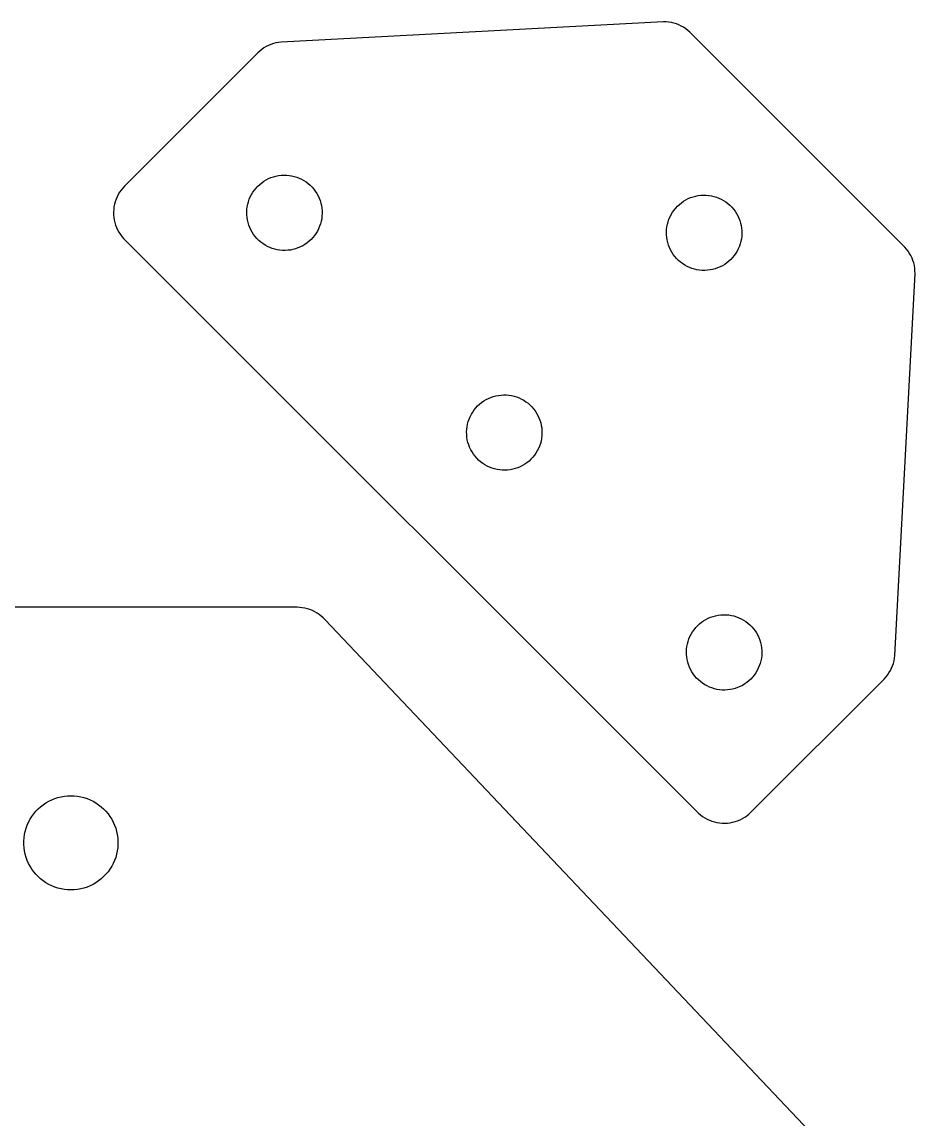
# Model space of a CAD drawing. Header units: metres. Extents: x 5 to 310, y 5 to 324.
# Drawn here: x 259.4 to 306.8, y 248.1 to 306.3 of the extents above; entities that cross this region are included whole.
import ezdxf

# ---------------------------------------------------------------- set-up
doc = ezdxf.new("R2010")
doc.units = ezdxf.units.M

msp = doc.modelspace()

# ---------------------------------------------------------------- linework, layer by layer
for p, q in [((293.45, 306.299), (273.158, 305.231)), ((293.59, 306.296), (293.45, 306.299)), ((293.729, 306.284), (293.59, 306.296)), ((293.867, 306.262), (293.729, 306.284)), ((294.003, 306.231), (293.867, 306.262)), ((294.136, 306.19), (294.003, 306.231)), ((294.267, 306.14), (294.136, 306.19)), ((294.393, 306.081), (294.267, 306.14)), ((294.515, 306.013), (294.393, 306.081)), ((294.632, 305.937), (294.515, 306.013)), ((294.744, 305.853), (294.632, 305.937)), ((294.849, 305.762), (294.744, 305.853)), ((306.262, 294.349), (294.849, 305.762)), ((272.883, 305.187), (272.748, 305.151)), ((273.02, 305.214), (272.883, 305.187)), ((273.158, 305.231), (273.02, 305.214)), ((271.919, 304.653), (264.847, 297.581)), ((272.021, 304.748), (271.919, 304.653)), ((272.129, 304.836), (272.021, 304.748)), ((272.243, 304.916), (272.129, 304.836)), ((272.363, 304.988), (272.243, 304.916)), ((272.487, 305.051), (272.363, 304.988)), ((272.616, 305.105), (272.487, 305.051)), ((272.748, 305.151), (272.616, 305.105)), ((271.919, 297.581), (272.021, 297.677)), ((272.021, 297.677), (272.129, 297.765)), ((272.129, 297.765), (272.243, 297.845)), ((272.243, 297.845), (272.363, 297.916)), ((272.363, 297.916), (272.487, 297.98)), ((272.487, 297.98), (272.616, 298.034)), ((272.616, 298.034), (272.748, 298.08)), ((272.748, 298.08), (272.883, 298.116)), ((272.883, 298.116), (273.02, 298.143)), ((273.02, 298.143), (273.158, 298.16)), ((273.158, 298.16), (273.298, 298.167)), ((273.298, 298.167), (273.437, 298.165)), ((273.437, 298.165), (273.576, 298.152)), ((273.576, 298.152), (273.714, 298.13)), ((273.714, 298.13), (273.85, 298.099)), ((273.85, 298.099), (273.984, 298.058)), ((273.984, 298.058), (274.114, 298.008)), ((274.114, 298.008), (274.241, 297.949)), ((274.241, 297.949), (274.363, 297.882)), ((274.363, 297.882), (274.48, 297.806)), ((274.48, 297.806), (274.591, 297.722)), ((274.591, 297.722), (274.697, 297.63)), ((274.697, 297.63), (274.795, 297.531)), ((264.512, 297.137), (264.449, 297.012)), ((264.584, 297.257), (264.512, 297.137)), ((264.664, 297.371), (264.584, 297.257)), ((264.752, 297.479), (264.664, 297.371)), ((264.847, 297.581), (264.752, 297.479)), ((271.52, 297.012), (271.583, 297.137)), ((271.583, 297.137), (271.655, 297.257)), ((271.655, 297.257), (271.735, 297.371)), ((271.735, 297.371), (271.823, 297.479)), ((271.823, 297.479), (271.919, 297.581)), ((274.795, 297.531), (274.887, 297.426)), ((274.887, 297.426), (274.971, 297.314)), ((274.971, 297.314), (275.047, 297.197)), ((275.047, 297.197), (275.115, 297.075)), ((275.115, 297.075), (275.174, 296.949)), ((295.022, 297.019), (295.157, 297.055)), ((295.157, 297.055), (295.294, 297.082)), ((295.294, 297.082), (295.432, 297.099)), ((295.432, 297.099), (295.572, 297.106)), ((295.572, 297.106), (295.711, 297.104)), ((295.711, 297.104), (295.85, 297.092)), ((295.85, 297.092), (295.988, 297.07)), ((295.988, 297.07), (296.124, 297.038)), ((296.124, 297.038), (296.258, 296.998)), ((264.286, 296.48), (264.269, 296.342)), ((264.313, 296.617), (264.286, 296.48)), ((264.349, 296.752), (264.313, 296.617)), ((264.395, 296.884), (264.349, 296.752)), ((264.449, 297.012), (264.395, 296.884)), ((271.34, 296.342), (271.357, 296.48)), ((271.357, 296.48), (271.384, 296.617)), ((271.384, 296.617), (271.42, 296.752)), ((271.42, 296.752), (271.466, 296.884)), ((271.466, 296.884), (271.52, 297.012)), ((275.174, 296.949), (275.224, 296.818)), ((275.224, 296.818), (275.265, 296.685)), ((275.265, 296.685), (275.296, 296.549)), ((275.296, 296.549), (275.318, 296.411)), ((294.097, 296.419), (294.192, 296.521)), ((294.192, 296.521), (294.294, 296.616)), ((294.294, 296.616), (294.403, 296.704)), ((294.403, 296.704), (294.517, 296.784)), ((294.517, 296.784), (294.637, 296.856)), ((294.637, 296.856), (294.761, 296.919)), ((294.761, 296.919), (294.89, 296.974)), ((294.89, 296.974), (295.022, 297.019)), ((296.258, 296.998), (296.388, 296.948)), ((296.388, 296.948), (296.515, 296.889)), ((296.515, 296.889), (296.637, 296.821)), ((296.637, 296.821), (296.754, 296.745)), ((296.754, 296.745), (296.865, 296.661)), ((296.865, 296.661), (296.971, 296.569)), ((296.971, 296.569), (297.069, 296.471)), ((297.069, 296.471), (297.161, 296.365)), ((264.269, 296.342), (264.262, 296.202)), ((264.262, 296.202), (264.264, 296.063)), ((264.264, 296.063), (264.277, 295.924)), ((264.277, 295.924), (264.298, 295.786)), ((271.333, 296.202), (271.34, 296.342)), ((271.335, 296.063), (271.333, 296.202)), ((271.348, 295.924), (271.335, 296.063)), ((271.369, 295.786), (271.348, 295.924)), ((275.325, 295.993), (275.308, 295.854)), ((275.318, 296.411), (275.33, 296.272)), ((275.332, 296.132), (275.325, 295.993)), ((275.33, 296.272), (275.332, 296.132)), ((293.739, 295.823), (293.794, 295.952)), ((293.794, 295.952), (293.857, 296.076)), ((293.857, 296.076), (293.929, 296.196)), ((293.929, 296.196), (294.009, 296.31)), ((294.009, 296.31), (294.097, 296.419)), ((297.161, 296.365), (297.245, 296.254)), ((297.245, 296.254), (297.321, 296.137)), ((297.321, 296.137), (297.389, 296.015)), ((297.389, 296.015), (297.448, 295.888)), ((297.448, 295.888), (297.498, 295.758)), ((264.298, 295.786), (264.33, 295.65)), ((264.33, 295.65), (264.371, 295.516)), ((264.371, 295.516), (264.421, 295.386)), ((264.421, 295.386), (264.48, 295.259)), ((271.401, 295.65), (271.369, 295.786)), ((271.442, 295.516), (271.401, 295.65)), ((271.492, 295.386), (271.442, 295.516)), ((271.551, 295.259), (271.492, 295.386)), ((275.145, 295.322), (275.082, 295.198)), ((275.2, 295.451), (275.145, 295.322)), ((275.245, 295.583), (275.2, 295.451)), ((275.281, 295.717), (275.245, 295.583)), ((275.308, 295.854), (275.281, 295.717)), ((293.607, 295.141), (293.614, 295.281)), ((293.614, 295.281), (293.631, 295.419)), ((293.631, 295.419), (293.658, 295.556)), ((293.658, 295.556), (293.694, 295.691)), ((293.694, 295.691), (293.739, 295.823)), ((297.498, 295.758), (297.538, 295.624)), ((297.538, 295.624), (297.57, 295.488)), ((297.57, 295.488), (297.592, 295.35)), ((297.592, 295.35), (297.604, 295.211)), ((264.48, 295.259), (264.547, 295.137)), ((264.547, 295.137), (264.623, 295.02)), ((264.623, 295.02), (264.707, 294.909)), ((264.707, 294.909), (264.799, 294.803)), ((264.799, 294.803), (295.303, 264.299)), ((271.618, 295.137), (271.551, 295.259)), ((271.694, 295.02), (271.618, 295.137)), ((271.778, 294.909), (271.694, 295.02)), ((271.87, 294.803), (271.778, 294.909)), ((271.969, 294.705), (271.87, 294.803)), ((272.074, 294.613), (271.969, 294.705)), ((274.747, 294.753), (274.645, 294.658)), ((274.842, 294.855), (274.747, 294.753)), ((274.93, 294.964), (274.842, 294.855)), ((275.01, 295.078), (274.93, 294.964)), ((275.082, 295.198), (275.01, 295.078)), ((293.609, 295.002), (293.607, 295.141)), ((293.622, 294.863), (293.609, 295.002)), ((293.643, 294.725), (293.622, 294.863)), ((293.675, 294.589), (293.643, 294.725)), ((297.582, 294.794), (297.555, 294.657)), ((297.599, 294.932), (297.582, 294.794)), ((297.606, 295.072), (297.599, 294.932)), ((297.604, 295.211), (297.606, 295.072)), ((272.186, 294.529), (272.074, 294.613)), ((272.303, 294.453), (272.186, 294.529)), ((272.425, 294.385), (272.303, 294.453)), ((272.551, 294.326), (272.425, 294.385)), ((272.682, 294.276), (272.551, 294.326)), ((272.815, 294.235), (272.682, 294.276)), ((272.951, 294.204), (272.815, 294.235)), ((273.089, 294.182), (272.951, 294.204)), ((273.228, 294.17), (273.089, 294.182)), ((273.368, 294.168), (273.228, 294.17)), ((273.507, 294.175), (273.368, 294.168)), ((273.646, 294.192), (273.507, 294.175)), ((273.783, 294.219), (273.646, 294.192)), ((273.917, 294.255), (273.783, 294.219)), ((274.049, 294.3), (273.917, 294.255)), ((274.178, 294.355), (274.049, 294.3)), ((274.302, 294.418), (274.178, 294.355)), ((274.422, 294.49), (274.302, 294.418)), ((274.536, 294.57), (274.422, 294.49)), ((274.645, 294.658), (274.536, 294.57)), ((293.716, 294.455), (293.675, 294.589)), ((293.766, 294.325), (293.716, 294.455)), ((293.825, 294.199), (293.766, 294.325)), ((293.892, 294.077), (293.825, 294.199)), ((297.356, 294.137), (297.284, 294.017)), ((297.419, 294.261), (297.356, 294.137)), ((297.474, 294.39), (297.419, 294.261)), ((297.519, 294.522), (297.474, 294.39)), ((297.555, 294.657), (297.519, 294.522)), ((306.353, 294.244), (306.262, 294.349)), ((306.437, 294.132), (306.353, 294.244)), ((306.513, 294.015), (306.437, 294.132)), ((293.968, 293.959), (293.892, 294.077)), ((294.052, 293.848), (293.968, 293.959)), ((294.144, 293.743), (294.052, 293.848)), ((294.243, 293.644), (294.144, 293.743)), ((294.348, 293.552), (294.243, 293.644)), ((294.459, 293.468), (294.348, 293.552)), ((296.919, 293.597), (296.81, 293.509)), ((297.021, 293.692), (296.919, 293.597)), ((297.116, 293.794), (297.021, 293.692)), ((297.204, 293.903), (297.116, 293.794)), ((297.284, 294.017), (297.204, 293.903)), ((306.581, 293.893), (306.513, 294.015)), ((306.64, 293.767), (306.581, 293.893)), ((306.69, 293.636), (306.64, 293.767)), ((306.731, 293.503), (306.69, 293.636)), ((294.577, 293.392), (294.459, 293.468)), ((294.699, 293.325), (294.577, 293.392)), ((294.825, 293.266), (294.699, 293.325)), ((294.955, 293.216), (294.825, 293.266)), ((295.089, 293.175), (294.955, 293.216)), ((295.225, 293.143), (295.089, 293.175)), ((295.363, 293.122), (295.225, 293.143)), ((295.502, 293.109), (295.363, 293.122)), ((295.641, 293.107), (295.502, 293.109)), ((295.781, 293.114), (295.641, 293.107)), ((295.919, 293.131), (295.781, 293.114)), ((296.056, 293.158), (295.919, 293.131)), ((296.191, 293.194), (296.056, 293.158)), ((296.323, 293.239), (296.191, 293.194)), ((296.452, 293.294), (296.323, 293.239)), ((296.576, 293.357), (296.452, 293.294)), ((296.696, 293.429), (296.576, 293.357)), ((296.81, 293.509), (296.696, 293.429)), ((305.731, 272.658), (306.799, 292.95)), ((306.762, 293.367), (306.731, 293.503)), ((306.784, 293.229), (306.762, 293.367)), ((306.796, 293.09), (306.784, 293.229)), ((306.799, 292.95), (306.796, 293.09)), ((283.586, 285.914), (283.688, 286.009)), ((283.688, 286.009), (283.796, 286.097)), ((283.796, 286.097), (283.911, 286.177)), ((283.911, 286.177), (284.03, 286.249)), ((284.03, 286.249), (284.155, 286.313)), ((284.155, 286.313), (284.283, 286.367)), ((284.283, 286.367), (284.415, 286.413)), ((284.415, 286.413), (284.55, 286.449)), ((284.55, 286.449), (284.687, 286.475)), ((284.687, 286.475), (284.826, 286.492)), ((284.826, 286.492), (284.965, 286.5)), ((284.965, 286.5), (285.105, 286.497)), ((285.105, 286.497), (285.244, 286.485)), ((285.244, 286.485), (285.382, 286.463)), ((285.382, 286.463), (285.518, 286.432)), ((285.518, 286.432), (285.651, 286.391)), ((285.651, 286.391), (285.781, 286.341)), ((285.781, 286.341), (285.908, 286.282)), ((285.908, 286.282), (286.03, 286.214)), ((286.03, 286.214), (286.147, 286.138)), ((286.147, 286.138), (286.259, 286.054)), ((286.259, 286.054), (286.364, 285.963)), ((286.364, 285.963), (286.463, 285.864)), ((283.187, 285.345), (283.251, 285.47)), ((283.251, 285.47), (283.323, 285.589)), ((283.323, 285.589), (283.403, 285.704)), ((283.403, 285.704), (283.491, 285.812)), ((283.491, 285.812), (283.586, 285.914)), ((286.463, 285.864), (286.554, 285.759)), ((286.554, 285.759), (286.638, 285.647)), ((286.638, 285.647), (286.714, 285.53)), ((286.714, 285.53), (286.782, 285.408)), ((286.782, 285.408), (286.841, 285.281)), ((283.008, 284.674), (283.025, 284.813)), ((283.025, 284.813), (283.051, 284.95)), ((283.051, 284.95), (283.087, 285.085)), ((283.087, 285.085), (283.133, 285.217)), ((283.133, 285.217), (283.187, 285.345)), ((286.841, 285.281), (286.891, 285.151)), ((286.891, 285.151), (286.932, 285.018)), ((286.932, 285.018), (286.963, 284.882)), ((286.963, 284.882), (286.985, 284.744)), ((283, 284.535), (283.008, 284.674)), ((283.003, 284.395), (283, 284.535)), ((283.015, 284.256), (283.003, 284.395)), ((283.037, 284.118), (283.015, 284.256)), ((286.992, 284.326), (286.975, 284.187)), ((286.985, 284.744), (286.997, 284.605)), ((287, 284.465), (286.992, 284.326)), ((286.997, 284.605), (287, 284.465)), ((283.068, 283.982), (283.037, 284.118)), ((283.109, 283.849), (283.068, 283.982)), ((283.159, 283.719), (283.109, 283.849)), ((283.218, 283.592), (283.159, 283.719)), ((286.813, 283.655), (286.749, 283.53)), ((286.867, 283.783), (286.813, 283.655)), ((286.913, 283.915), (286.867, 283.783)), ((286.949, 284.05), (286.913, 283.915)), ((286.975, 284.187), (286.949, 284.05)), ((283.286, 283.47), (283.218, 283.592)), ((283.362, 283.353), (283.286, 283.47)), ((283.446, 283.241), (283.362, 283.353)), ((283.537, 283.136), (283.446, 283.241)), ((283.636, 283.037), (283.537, 283.136)), ((286.414, 283.086), (286.312, 282.991)), ((286.509, 283.188), (286.414, 283.086)), ((286.597, 283.296), (286.509, 283.188)), ((286.677, 283.411), (286.597, 283.296)), ((286.749, 283.53), (286.677, 283.411)), ((283.741, 282.946), (283.636, 283.037)), ((283.853, 282.862), (283.741, 282.946)), ((283.97, 282.786), (283.853, 282.862)), ((284.092, 282.718), (283.97, 282.786)), ((284.219, 282.659), (284.092, 282.718)), ((284.349, 282.609), (284.219, 282.659)), ((284.482, 282.568), (284.349, 282.609)), ((284.618, 282.537), (284.482, 282.568)), ((284.756, 282.515), (284.618, 282.537)), ((284.895, 282.503), (284.756, 282.515)), ((285.035, 282.5), (284.895, 282.503)), ((285.174, 282.508), (285.035, 282.5)), ((285.313, 282.525), (285.174, 282.508)), ((285.45, 282.551), (285.313, 282.525)), ((285.585, 282.587), (285.45, 282.551)), ((285.717, 282.633), (285.585, 282.587)), ((285.845, 282.687), (285.717, 282.633)), ((285.97, 282.751), (285.845, 282.687)), ((286.089, 282.823), (285.97, 282.751)), ((286.204, 282.903), (286.089, 282.823)), ((286.312, 282.991), (286.204, 282.903)), ((274, 275.225), (250, 275.225)), ((274.14, 275.22), (274, 275.225)), ((274.278, 275.206), (274.14, 275.22)), ((274.416, 275.181), (274.278, 275.206)), ((274.551, 275.148), (274.416, 275.181)), ((274.684, 275.104), (274.551, 275.148)), ((274.813, 275.052), (274.684, 275.104)), ((274.939, 274.991), (274.813, 275.052)), ((275.06, 274.921), (274.939, 274.991)), ((275.176, 274.843), (275.06, 274.921)), ((275.286, 274.757), (275.176, 274.843)), ((275.389, 274.664), (275.286, 274.757)), ((275.486, 274.563), (275.389, 274.664)), ((306.486, 241.838), (275.486, 274.563)), ((295.253, 274.247), (295.355, 274.342)), ((295.355, 274.342), (295.464, 274.43)), ((295.464, 274.43), (295.578, 274.51)), ((295.578, 274.51), (295.698, 274.582)), ((295.698, 274.582), (295.822, 274.645)), ((295.822, 274.645), (295.951, 274.7)), ((295.951, 274.7), (296.083, 274.745)), ((296.083, 274.745), (296.217, 274.781)), ((296.217, 274.781), (296.354, 274.808)), ((296.354, 274.808), (296.493, 274.825)), ((296.493, 274.825), (296.632, 274.832)), ((296.632, 274.832), (296.772, 274.83)), ((296.772, 274.83), (296.911, 274.818)), ((296.911, 274.818), (297.049, 274.796)), ((297.049, 274.796), (297.185, 274.765)), ((297.185, 274.765), (297.318, 274.724)), ((297.318, 274.724), (297.449, 274.674)), ((297.449, 274.674), (297.575, 274.615)), ((297.575, 274.615), (297.697, 274.547)), ((297.697, 274.547), (297.814, 274.471)), ((297.814, 274.471), (297.926, 274.387)), ((297.926, 274.387), (298.031, 274.295)), ((294.855, 273.678), (294.918, 273.802)), ((294.918, 273.802), (294.99, 273.922)), ((294.99, 273.922), (295.07, 274.036)), ((295.07, 274.036), (295.158, 274.145)), ((295.158, 274.145), (295.253, 274.247)), ((298.031, 274.295), (298.13, 274.197)), ((298.13, 274.197), (298.222, 274.091)), ((298.222, 274.091), (298.306, 273.98)), ((298.306, 273.98), (298.382, 273.863)), ((298.382, 273.863), (298.449, 273.741)), ((298.449, 273.741), (298.508, 273.614)), ((294.675, 273.007), (294.692, 273.146)), ((294.692, 273.146), (294.719, 273.283)), ((294.719, 273.283), (294.755, 273.417)), ((294.755, 273.417), (294.8, 273.549)), ((294.8, 273.549), (294.855, 273.678)), ((298.508, 273.614), (298.558, 273.484)), ((298.558, 273.484), (298.599, 273.35)), ((298.599, 273.35), (298.63, 273.214)), ((298.63, 273.214), (298.652, 273.076)), ((294.668, 272.868), (294.675, 273.007)), ((294.67, 272.728), (294.668, 272.868)), ((294.682, 272.589), (294.67, 272.728)), ((294.704, 272.451), (294.682, 272.589)), ((298.66, 272.658), (298.643, 272.52)), ((298.652, 273.076), (298.665, 272.937)), ((298.667, 272.798), (298.66, 272.658)), ((298.665, 272.937), (298.667, 272.798)), ((305.714, 272.52), (305.731, 272.658)), ((294.735, 272.315), (294.704, 272.451)), ((294.776, 272.182), (294.735, 272.315)), ((294.826, 272.051), (294.776, 272.182)), ((294.885, 271.925), (294.826, 272.051)), ((298.48, 271.987), (298.416, 271.863)), ((298.534, 272.116), (298.48, 271.987)), ((298.58, 272.248), (298.534, 272.116)), ((298.616, 272.383), (298.58, 272.248)), ((298.643, 272.52), (298.616, 272.383)), ((305.488, 271.863), (305.551, 271.987)), ((305.551, 271.987), (305.605, 272.116)), ((305.605, 272.116), (305.651, 272.248)), ((305.651, 272.248), (305.687, 272.383)), ((305.687, 272.383), (305.714, 272.52)), ((294.953, 271.803), (294.885, 271.925)), ((295.029, 271.686), (294.953, 271.803)), ((295.113, 271.574), (295.029, 271.686)), ((295.205, 271.469), (295.113, 271.574)), ((295.303, 271.37), (295.205, 271.469)), ((298.081, 271.419), (297.979, 271.323)), ((298.177, 271.521), (298.081, 271.419)), ((298.081, 264.347), (305.153, 271.419)), ((298.265, 271.629), (298.177, 271.521)), ((298.345, 271.743), (298.265, 271.629)), ((298.416, 271.863), (298.345, 271.743)), ((305.153, 271.419), (305.248, 271.521)), ((305.248, 271.521), (305.336, 271.629)), ((305.336, 271.629), (305.416, 271.743)), ((305.416, 271.743), (305.488, 271.863)), ((295.409, 271.278), (295.303, 271.37)), ((295.52, 271.194), (295.409, 271.278)), ((295.637, 271.118), (295.52, 271.194)), ((295.759, 271.051), (295.637, 271.118)), ((295.886, 270.992), (295.759, 271.051)), ((296.016, 270.942), (295.886, 270.992)), ((296.15, 270.901), (296.016, 270.942)), ((296.286, 270.869), (296.15, 270.901)), ((296.424, 270.848), (296.286, 270.869)), ((296.563, 270.835), (296.424, 270.848)), ((296.702, 270.833), (296.563, 270.835)), ((296.842, 270.84), (296.702, 270.833)), ((296.98, 270.857), (296.842, 270.84)), ((297.117, 270.884), (296.98, 270.857)), ((297.252, 270.92), (297.117, 270.884)), ((297.384, 270.966), (297.252, 270.92)), ((297.512, 271.02), (297.384, 270.966)), ((297.637, 271.083), (297.512, 271.02)), ((297.757, 271.155), (297.637, 271.083)), ((297.871, 271.235), (297.757, 271.155)), ((297.979, 271.323), (297.871, 271.235)), ((260.826, 264.932), (260.983, 265.009)), ((260.983, 265.009), (261.145, 265.074)), ((261.145, 265.074), (261.311, 265.128)), ((261.311, 265.128), (261.48, 265.17)), ((261.48, 265.17), (261.652, 265.201)), ((261.652, 265.201), (261.826, 265.219)), ((261.826, 265.219), (262, 265.225)), ((262, 265.225), (262.174, 265.219)), ((262.174, 265.219), (262.348, 265.201)), ((262.348, 265.201), (262.52, 265.17)), ((262.52, 265.17), (262.689, 265.128)), ((262.689, 265.128), (262.855, 265.074)), ((262.855, 265.074), (263.017, 265.009)), ((263.017, 265.009), (263.174, 264.932)), ((260.142, 264.398), (260.263, 264.523)), ((260.263, 264.523), (260.393, 264.64)), ((260.393, 264.64), (260.531, 264.748)), ((260.531, 264.748), (260.675, 264.845)), ((260.675, 264.845), (260.826, 264.932)), ((263.174, 264.932), (263.325, 264.845)), ((263.325, 264.845), (263.469, 264.748)), ((263.469, 264.748), (263.607, 264.64)), ((263.607, 264.64), (263.737, 264.523)), ((263.737, 264.523), (263.858, 264.398)), ((259.753, 263.821), (259.835, 263.975)), ((259.835, 263.975), (259.927, 264.123)), ((259.927, 264.123), (260.03, 264.264)), ((260.03, 264.264), (260.142, 264.398)), ((263.858, 264.398), (263.97, 264.264)), ((263.97, 264.264), (264.073, 264.123)), ((264.073, 264.123), (264.165, 263.975)), ((264.165, 263.975), (264.247, 263.821)), ((295.303, 264.299), (295.409, 264.207)), ((295.409, 264.207), (295.52, 264.123)), ((295.52, 264.123), (295.637, 264.047)), ((295.637, 264.047), (295.759, 263.98)), ((295.759, 263.98), (295.886, 263.921)), ((295.886, 263.921), (296.016, 263.871)), ((296.016, 263.871), (296.15, 263.83)), ((296.15, 263.83), (296.286, 263.798)), ((297.117, 263.813), (297.252, 263.849)), ((297.252, 263.849), (297.384, 263.895)), ((297.384, 263.895), (297.512, 263.949)), ((297.512, 263.949), (297.637, 264.012)), ((297.637, 264.012), (297.757, 264.084)), ((297.757, 264.084), (297.871, 264.164)), ((297.871, 264.164), (297.979, 264.252)), ((297.979, 264.252), (298.081, 264.347)), ((259.538, 263.159), (259.574, 263.33)), ((259.574, 263.33), (259.622, 263.498)), ((259.622, 263.498), (259.682, 263.662)), ((259.682, 263.662), (259.753, 263.821)), ((264.247, 263.821), (264.318, 263.662)), ((264.318, 263.662), (264.378, 263.498)), ((264.378, 263.498), (264.426, 263.33)), ((264.426, 263.33), (264.462, 263.159)), ((296.286, 263.798), (296.424, 263.777)), ((296.424, 263.777), (296.563, 263.764)), ((296.563, 263.764), (296.702, 263.762)), ((296.702, 263.762), (296.842, 263.769)), ((296.842, 263.769), (296.98, 263.786)), ((296.98, 263.786), (297.117, 263.813)), ((259.502, 262.812), (259.514, 262.986)), ((259.502, 262.638), (259.502, 262.812)), ((259.514, 262.986), (259.538, 263.159)), ((264.462, 263.159), (264.486, 262.986)), ((264.486, 262.986), (264.498, 262.812)), ((264.498, 262.812), (264.498, 262.638)), ((259.514, 262.464), (259.502, 262.638)), ((259.538, 262.291), (259.514, 262.464)), ((259.574, 262.12), (259.538, 262.291)), ((259.622, 261.952), (259.574, 262.12)), ((264.426, 262.12), (264.378, 261.952)), ((264.462, 262.291), (264.426, 262.12)), ((264.486, 262.464), (264.462, 262.291)), ((264.498, 262.638), (264.486, 262.464)), ((259.682, 261.788), (259.622, 261.952)), ((259.753, 261.629), (259.682, 261.788)), ((259.835, 261.475), (259.753, 261.629)), ((264.247, 261.629), (264.165, 261.475)), ((264.318, 261.788), (264.247, 261.629)), ((264.378, 261.952), (264.318, 261.788)), ((259.927, 261.327), (259.835, 261.475)), ((260.03, 261.186), (259.927, 261.327)), ((260.142, 261.052), (260.03, 261.186)), ((260.263, 260.927), (260.142, 261.052)), ((260.393, 260.81), (260.263, 260.927)), ((263.737, 260.927), (263.607, 260.81)), ((263.858, 261.052), (263.737, 260.927)), ((263.97, 261.186), (263.858, 261.052)), ((264.073, 261.327), (263.97, 261.186)), ((264.165, 261.475), (264.073, 261.327)), ((260.531, 260.702), (260.393, 260.81)), ((260.675, 260.605), (260.531, 260.702)), ((260.826, 260.518), (260.675, 260.605)), ((260.983, 260.441), (260.826, 260.518)), ((261.145, 260.376), (260.983, 260.441)), ((261.311, 260.322), (261.145, 260.376)), ((262.855, 260.376), (262.689, 260.322)), ((263.017, 260.441), (262.855, 260.376)), ((263.174, 260.518), (263.017, 260.441)), ((263.325, 260.605), (263.174, 260.518)), ((263.469, 260.702), (263.325, 260.605)), ((263.607, 260.81), (263.469, 260.702)), ((261.48, 260.28), (261.311, 260.322)), ((261.652, 260.249), (261.48, 260.28)), ((261.826, 260.231), (261.652, 260.249)), ((262, 260.225), (261.826, 260.231)), ((262.174, 260.231), (262, 260.225)), ((262.348, 260.249), (262.174, 260.231)), ((262.52, 260.28), (262.348, 260.249)), ((262.689, 260.322), (262.52, 260.28))]:
    msp.add_line(p, q)

doc.saveas('drawing.dxf')
